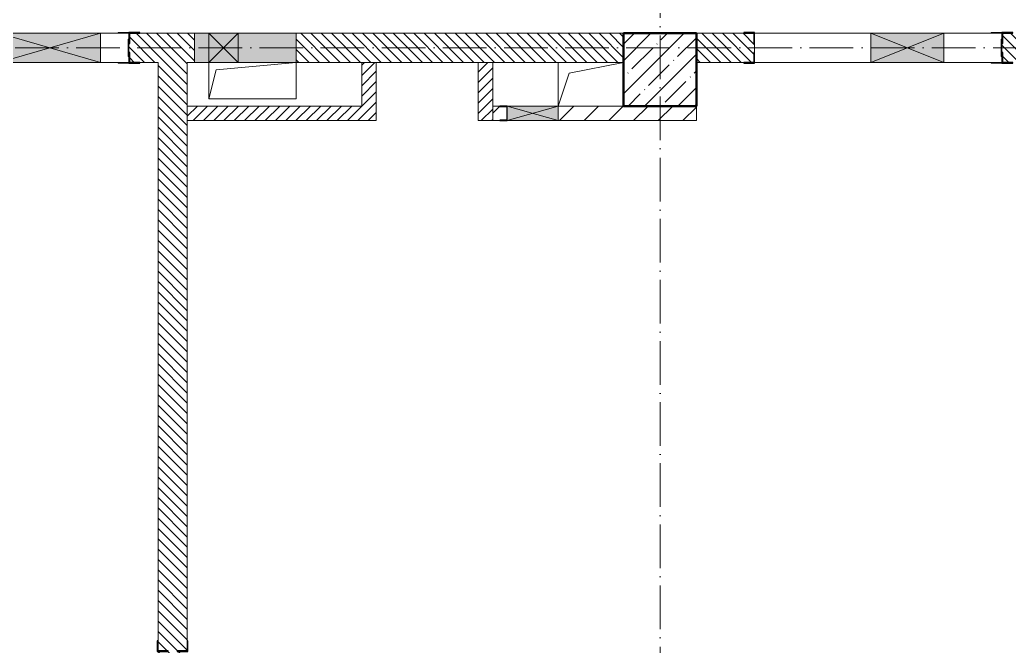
# Model space of a CAD drawing. Header units: millimetres. Extents: x -213536 to 1564669, y -45299 to 942238.
# Drawn here: x 581271 to 588071, y 345250 to 349555 of the extents above; entities that cross this region are included whole.
import ezdxf

# ---------------------------------------------------------------- set-up
doc = ezdxf.new("R2010")
doc.units = ezdxf.units.MM
doc.linetypes.add('50_200_ШТРИХ_1Т_ш5_п1_п1_', pattern=[700, 500, -100, 0, -100])
for name, color, linetype, lineweight in [('A-DETL-GENF-OTLN', 7, 'Continuous', 9), ('A-FLOR-____-OTLN', 7, 'Continuous', 9), ('A-GENM-____-MCUT', 7, 'Continuous', 25), ('A-GENM-____-OTLN', 7, 'Continuous', 9), ('A-GENM-____-OTLN-1', 7, 'Continuous', 25), ('A-GLAZ-____-OTLN', 7, 'Continuous', 9), ('A-WALL-____-MCUT', 7, 'Continuous', 13), ('A-WALL-____-PATT-1', 7, 'Continuous', 9), ('A-WALL-FNSH-MCUT-1', 7, 'Continuous', 9), ('I-WALL-____-OTLN', 7, 'Continuous', 9), ('S-COLS-____-MCUT', 7, 'Continuous', 50), ('S-COLS-____-OTLN', 7, 'Continuous', 9), ('S-GRID-____-OTLN-1', 7, '50_200_ШТРИХ_1Т_ш5_п1_п1_', 9)]:
    doc.layers.add(name, color=color, linetype=linetype, lineweight=lineweight)
pattern_1 = [(135, (549721.475, 286281.11), (-35.35534, -35.35534), [])]
pattern_2 = [(45, (549721.475, 286281.11), (-35.35534, 35.35534), [])]

# ---------------------------------------------------------------- blocks, each defined once
blk = doc.blocks.new('BSC_Колонна _Прямоугольная - 500х500-V15-АР1_План отверстий 3 этажа в осях 1-64_Ю-ЯЯ')
at = {"layer": 'S-COLS-____-OTLN'}
h = blk.add_hatch(dxfattribs=at)
h.set_pattern_fill('FP_22', color=256, style=0, pattern_type=2)
h.set_pattern_definition([(45, (-35950, -62931.04), (-114.04925, 114.04925), []), (45, (-35835.95, -62931.04), (-114.04925, 114.04925), [201.613, -40.323, 3.353, -36.97])])
h.paths.add_polyline_path([(-250, -250), (250, -250), (250, 250), (-250, 250)], flags=0)
at = {"layer": 'S-COLS-____-MCUT'}
for p, q in [((250, 250), (-250, 250)), ((-250, 250), (-250, -250)), ((250, -250), (250, 250)), ((-250, -250), (250, -250))]:
    blk.add_line(p, q, dxfattribs=at)
blk = doc.blocks.new('Фахверк_СКБ_Уголок - 200_3960-28268576-АР1_План отверстий 3 этажа в осях 1-64_Ю-ЯЯ')
at = {"layer": 'A-GENM-____-MCUT'}
for p, q in [((200, 156), (125, 156)), ((125, 156), (125, 81)), ((131, 81), (131, 150)), ((131, 150), (200, 150)), ((200, 150), (200, 156)), ((125, 81), (131, 81)), ((131, 19), (125, 19)), ((125, 19), (125, -56)), ((131, -50), (131, 19)), ((125, -56), (200, -56)), ((200, -50), (131, -50)), ((200, -56), (200, -50))]:
    blk.add_line(p, q, dxfattribs=at)
blk = doc.blocks.new('154_Стойка_СКБ_Уголок - СМ-2480_200-28346303-АР1_План отверстий 3 этажа в осях 1-64_Ю-ЯЯ')
at = {"layer": 'A-GENM-____-MCUT'}
for p, q in [((125, 156), (125, 81)), ((200, 156), (125, 156)), ((131, 81), (131, 150)), ((131, 150), (200, 150)), ((200, 150), (200, 156)), ((125, 81), (131, 81)), ((131, 19), (125, 19)), ((125, 19), (125, -56)), ((131, -50), (131, 19)), ((125, -56), (200, -56)), ((200, -50), (131, -50)), ((200, -56), (200, -50))]:
    blk.add_line(p, q, dxfattribs=at)
blk = doc.blocks.new('Стойка_Влож_Полоса боковая - Полоса-V164-АР1_План отверстий 3 этажа в осях 1-64_Ю-ЯЯ')
at = {"layer": 'A-GENM-____-OTLN'}
for p, q in [((-5, 60), (0, 60)), ((-5, -60), (-5, 60)), ((0, 31), (0, -31)), ((0, -60), (-5, -60))]:
    blk.add_line(p, q, dxfattribs=at)
blk = doc.blocks.new('Стойка_Влож_Уголок_Опорный - Уголок-28213941-АР1_План отверстий 3 этажа в осях 1-64_Ю-ЯЯ')
at = {"layer": 'A-GENM-____-OTLN'}
for p, q in [((-212, -6), (-212, 0)), ((0, 0), (0, -6)), ((-212, -75), (-212, -6)), ((-212, -6), (-206, -6)), ((-6, -6), (0, -6)), ((0, -6), (0, -75)), ((-212, -75), (-206, -75)), ((-6, -75), (0, -75))]:
    blk.add_line(p, q, dxfattribs=at)
blk = doc.blocks.new('Фахверк_СКБ_Уголок - 200_3960-28339211-АР1_План отверстий 3 этажа в осях 1-64_Ю-ЯЯ')
at = {"layer": 'A-GENM-____-MCUT'}
for p, q in [((125, 156), (50, 156)), ((50, 156), (50, 150)), ((50, 150), (119, 150)), ((119, 150), (119, 81)), ((125, 81), (125, 156)), ((119, 81), (125, 81)), ((125, 19), (119, 19)), ((119, 19), (119, -50)), ((125, -56), (125, 19)), ((119, -50), (50, -50)), ((50, -50), (50, -56)), ((50, -56), (125, -56))]:
    blk.add_line(p, q, dxfattribs=at)
blk = doc.blocks.new('AR_Отверстие Ниша - Лючок-36918136-АР1_План отверстий 3 этажа в осях 1-64_Ю-ЯЯ')
at = {"layer": 'A-GLAZ-____-OTLN'}
h = blk.add_hatch(color=256, dxfattribs=at)
h.paths.add_polyline_path([(-350, -100), (-250, -100), (-250, 100), (-350, 100)], flags=0)
h.paths.add_polyline_path([(350, -100), (350, 100), (-50, 100), (-50, -100)], flags=0)
for p, q in [((-350, 100), (-250, 100)), ((-350, -100), (-350, 100)), ((-50, 100), (350, 100)), ((350, 100), (350, -100)), ((-250, -100), (-350, -100)), ((350, -100), (-50, -100))]:
    blk.add_line(p, q, dxfattribs=at)
blk = doc.blocks.new('AR_Отверстие прямоугольное _в стене_ - AR_Отверстие прямоугольное _в стене__ВК-32405534-АР1_План отверстий 3 этажа в осях 1-64_Ю-ЯЯ')
at = {"layer": 'A-GLAZ-____-OTLN'}
blk.add_hatch(color=256, dxfattribs=at).paths.add_polyline_path([(100, -100), (100, 100), (-100, 100), (-100, -100)], flags=0)
at = {"layer": 'A-DETL-GENF-OTLN'}
for p, q in [((-100, -100), (-100, 100)), ((-100, 100), (100, 100)), ((100, 100), (-100, -100)), ((-100, 100), (100, -100)), ((100, 100), (-100, 100)), ((-100, 100), (-100, -100)), ((100, 100), (100, -100)), ((100, -100), (100, 100)), ((100, -100), (-100, -100)), ((-100, -100), (100, -100))]:
    blk.add_line(p, q, dxfattribs=at)
blk = doc.blocks.new('AR_Отверстие прямоугольное _в плите_ - AR_Отверстие прямоугольное _в плите_-30459255-АР1_План отверстий 3 этажа в осях 1-64_Ю-ЯЯ')
at = {"layer": 'A-GENM-____-OTLN'}
for p, q in [((-300, 125), (-300, -125)), ((-300, -125), (-250, 75)), ((-250, 75), (300, 125)), ((300, -125), (300, 125)), ((-300, -125), (300, -125))]:
    blk.add_line(p, q, dxfattribs=at)
blk = doc.blocks.new('AR_Отверстие прямоугольное _в плите_ - AR_Отверстие прямоугольное _в плите_-V198-АР1_План отверстий 3 этажа в осях 1-64_Ю-ЯЯ')
at = {"layer": 'A-GENM-____-OTLN'}
for p, q in [((-225, 150), (-225, -150)), ((-150, 75), (225, 150)), ((-225, -150), (-150, 75))]:
    blk.add_line(p, q, dxfattribs=at)
blk = doc.blocks.new('AR_Отверстие прямоугольное _в стене_ - AR_Отверстие прямоугольное _в стене__ОВ-36917871-АР1_План отверстий 3 этажа в осях 1-64_Ю-ЯЯ')
at = {"layer": 'A-GLAZ-____-OTLN'}
blk.add_hatch(color=256, dxfattribs=at).paths.add_polyline_path([(350, -100), (350, 100), (-350, 100), (-350, -100)], flags=0)
at = {"layer": 'A-DETL-GENF-OTLN'}
for p, q in [((-350, -100), (-350, 100)), ((-350, 100), (350, 100)), ((350, 100), (-350, -100)), ((-350, 100), (350, -100)), ((350, 100), (-350, 100)), ((-350, 100), (-350, -100)), ((350, 100), (350, -100)), ((350, -100), (350, 100)), ((350, -100), (-350, -100)), ((-350, -100), (350, -100))]:
    blk.add_line(p, q, dxfattribs=at)
blk = doc.blocks.new('AR_Отверстие прямоугольное _в стене_ - AR_Отверстие прямоугольное _в стене__ОВ-36925132-АР1_План отверстий 3 этажа в осях 1-64_Ю-ЯЯ')
at = {"layer": 'A-GLAZ-____-OTLN'}
blk.add_hatch(color=256, dxfattribs=at).paths.add_polyline_path([(-175, -50), (175, -50), (175, 50), (-175, 50), (-175, -47)], flags=0)
at = {"layer": 'A-DETL-GENF-OTLN'}
for p, q in [((-175, 50), (175, 50)), ((175, 50), (-175, -50)), ((-175, 50), (175, -50)), ((175, 50), (-175, 50)), ((175, 50), (175, -50)), ((175, -50), (175, 50)), ((175, -50), (-175, -50)), ((-175, -50), (175, -50))]:
    blk.add_line(p, q, dxfattribs=at)
blk = doc.blocks.new('AR_Отверстие прямоугольное _в стене_ - AR_Отверстие прямоугольное _в стене__ОВ-36924659-АР1_План отверстий 3 этажа в осях 1-64_Ю-ЯЯ')
at = {"layer": 'A-GLAZ-____-OTLN'}
blk.add_hatch(color=256, dxfattribs=at).paths.add_polyline_path([(250, -100), (250, 100), (-250, 100), (-250, -100)], flags=0)
at = {"layer": 'A-DETL-GENF-OTLN'}
for p, q in [((-250, -100), (-250, 100)), ((-250, 100), (250, 100)), ((250, 100), (-250, -100)), ((-250, 100), (250, -100)), ((250, 100), (-250, 100)), ((-250, 100), (-250, -100)), ((250, 100), (250, -100)), ((250, -100), (250, 100)), ((250, -100), (-250, -100)), ((-250, -100), (250, -100))]:
    blk.add_line(p, q, dxfattribs=at)
blk = doc.blocks.new('154_Фахверк_СКБ_Швеллер - Тип_100_3960_зеркало-36793856-АР1_План отверстий 3 этажа в осях 1-64_Ю-ЯЯ')
at = {"layer": 'A-GENM-____-MCUT'}
for p, q in [((175, 50), (125, 50)), ((125, 50), (125, -50)), ((128, 47), (175, 47)), ((128, -47), (128, 47)), ((175, 47), (175, 50)), ((125, -50), (175, -50)), ((175, -47), (128, -47)), ((175, -50), (175, -47))]:
    blk.add_line(p, q, dxfattribs=at)

msp = doc.modelspace()

# ---------------------------------------------------------------- hatches: boundary and pattern name
at = {"layer": 'A-WALL-____-PATT-1'}
h = msp.add_hatch(dxfattribs=at)
h.set_pattern_fill('FP_9', color=256, style=0, pattern_type=2)
h.set_pattern_definition(pattern_1)
h.paths.add_polyline_path([(585421.5, 349262.2), (585421.5, 349462.2), (583171.5, 349462.2), (583171.5, 349262.2), (585056.7, 349262.2)], flags=0)
h.paths.add_polyline_path([(582027.5, 349262.2), (582471.5, 349262.2), (582471.5, 349462.2), (582027.5, 349462.2), (582027.5, 349393.2), (582021.5, 349393.2), (582021.5, 349331.2), (582027.5, 349331.2), (582027.5, 349302.2)], flags=0)
h.paths.add_polyline_path([(580246.5, 349262.2), (580315.5, 349262.2), (580315.5, 349331.2), (580321.5, 349331.2), (580321.5, 349393.2), (580315.5, 349393.2), (580315.5, 349462.2), (579921.5, 349462.2), (579921.5, 349262.2)], flags=0)
h = msp.add_hatch(dxfattribs=at)
h.set_pattern_fill('FP_9', color=256, style=0, pattern_type=2)
h.set_pattern_definition(pattern_1)
h.paths.add_polyline_path([(586246.5, 349262.2), (586315.5, 349262.2), (586315.5, 349331.2), (586321.5, 349331.2), (586321.5, 349393.2), (586315.5, 349393.2), (586315.5, 349462.2), (585921.5, 349462.2), (585921.5, 349262.2), (586115.5, 349262.2)], flags=0)
h.paths.add_polyline_path([(588027.5, 349262.2), (588421.5, 349262.2), (588421.5, 349462.2), (588027.5, 349462.2), (588027.5, 349393.2), (588021.5, 349393.2), (588021.5, 349331.2), (588027.5, 349331.2), (588027.5, 349302.2)], flags=0)
h = msp.add_hatch(dxfattribs=at)
h.set_pattern_fill('FP_9', color=256, style=0, pattern_type=2)
h.set_pattern_definition(pattern_1)
h.paths.add_polyline_path([(582421.5, 341712.2), (582421.5, 345212.2), (582352.5, 345212.2), (582352.5, 345218.2), (582421.5, 345218.2), (582421.5, 349262.2), (582221.5, 349262.2), (582221.5, 345218.2), (582290.5, 345218.2), (582290.5, 345212.2), (582221.5, 345212.2), (582221.5, 341712.2), (582405.5, 341712.2)], flags=0)
h = msp.add_hatch(dxfattribs=at)
h.set_pattern_fill('FP_8', color=256, style=0, pattern_type=2)
h.set_pattern_definition(pattern_2)
h.paths.add_polyline_path([(583721.5, 348862.2), (583721.5, 349262.2), (583621.5, 349262.2), (583621.5, 348862.2)], flags=0)
h = msp.add_hatch(dxfattribs=at)
h.set_pattern_fill('FP_8', color=256, style=0, pattern_type=2)
h.set_pattern_definition(pattern_2)
h.paths.add_polyline_path([(584521.5, 348862.2), (584521.5, 349262.2), (584421.5, 349262.2), (584421.5, 348862.2)], flags=0)
h = msp.add_hatch(dxfattribs=at)
h.set_pattern_fill('FP_8', color=256, style=0, pattern_type=2)
h.set_pattern_definition(pattern_2)
h.paths.add_polyline_path([(582421.5, 348862.2), (583621.5, 348862.2), (583621.5, 348962.2), (582421.5, 348962.2)], flags=0)
h = msp.add_hatch(dxfattribs=at)
h.set_pattern_fill('FP_7', color=256, style=0, pattern_type=2)
h.set_pattern_definition([(45, (549721.47, 286281.11), (-84.85281, 84.85281), [])])
h.paths.add_polyline_path([(584571.5, 348862.2), (584571.5, 348865.2), (584618.5, 348865.2), (584618.5, 348959.2), (584571.5, 348959.2), (584571.5, 348962.2), (584521.5, 348962.2), (584521.5, 348862.2)], flags=0)
h.paths.add_polyline_path([(585921.5, 348862.2), (585921.5, 348962.2), (584971.5, 348962.2), (584971.5, 348862.2), (585421.5, 348862.2)], flags=0)

# ---------------------------------------------------------------- linework, layer by layer
at = {"color": 2, "lineweight": 30}
msp.add_lwpolyline([(585421.5, 349462.2), (585921.5, 349462.2)], dxfattribs=at)
at = {"layer": 'A-FLOR-____-OTLN'}
for p, q in [((582571.5, 349012.2), (582571.5, 349262.2)), ((583171.5, 349262.2), (583171.5, 349012.2)), ((584971.5, 348962.2), (584971.5, 349262.2)), ((583171.5, 349012.2), (582571.5, 349012.2))]:
    msp.add_line(p, q, dxfattribs=at)
at = {"layer": 'A-WALL-____-MCUT'}
for p, q in [((582471.5, 349462.2), (582096.5, 349462.2)), ((585421.5, 349462.2), (583171.5, 349462.2)), ((586246.5, 349462.2), (585921.5, 349462.2)), ((586321.5, 349331.2), (586321.5, 349393.2)), ((582096.5, 349262.2), (582221.5, 349262.2)), ((582221.5, 349262.2), (582221.5, 345287.2)), ((582421.5, 345287.2), (582421.5, 349262.2)), ((582421.5, 349262.2), (582471.5, 349262.2)), ((583171.5, 349262.2), (585421.5, 349262.2)), ((585921.5, 349262.2), (586246.5, 349262.2))]:
    msp.add_line(p, q, dxfattribs=at)
at = {"layer": 'A-WALL-FNSH-MCUT-1'}
for p, q in [((583621.5, 349262.2), (583621.5, 348962.2)), ((583721.5, 348862.2), (583721.5, 349262.2)), ((584421.5, 349262.2), (584421.5, 348862.2)), ((584521.5, 348862.2), (584521.5, 349262.2)), ((583621.5, 348962.2), (582421.5, 348962.2)), ((584571.5, 348962.2), (584521.5, 348962.2)), ((584521.5, 348962.2), (584521.5, 348862.2)), ((585421.5, 348962.2), (584971.5, 348962.2)), ((585921.5, 348862.2), (585921.5, 348962.2)), ((582421.5, 348862.2), (583721.5, 348862.2)), ((584421.5, 348862.2), (584521.5, 348862.2)), ((584521.5, 348862.2), (584571.5, 348862.2)), ((584971.5, 348862.2), (585921.5, 348862.2))]:
    msp.add_line(p, q, dxfattribs=at)
at = {"layer": 'I-WALL-____-OTLN'}
for p, q in [((581826.5, 349462.2), (582021.5, 349462.2)), ((586321.5, 349462.2), (587121.5, 349462.2)), ((587621.5, 349462.2), (588021.5, 349462.2)), ((582021.5, 349262.2), (581826.5, 349262.2)), ((587121.5, 349262.2), (586321.5, 349262.2)), ((588021.5, 349262.2), (587621.5, 349262.2))]:
    msp.add_line(p, q, dxfattribs=at)
at = {"layer": 'S-GRID-____-OTLN-1', "color": 251, "ltscale": 0.6, "true_color": 0x636466}
for p, q in [((585671.5, 377174), (585671.5, 339172.7)), ((653795.9, 349362.2), (545052.7, 349362.2))]:
    msp.add_line(p, q, dxfattribs=at)

# ---------------------------------------------------------------- block references
at = {"layer": 'A-GENM-____-OTLN', "rotation": 269.9999999999996}
for p in [(582021.5, 349256.2), (588021.5, 349256.2)]:
    msp.add_blockref('Стойка_Влож_Уголок_Опорный - Уголок-28213941-АР1_План отверстий 3 этажа в осях 1-64_Ю-ЯЯ', p, dxfattribs=at)
at = {"layer": 'A-GENM-____-OTLN'}
for name, p in [('Стойка_Влож_Полоса боковая - Полоса-V164-АР1_План отверстий 3 этажа в осях 1-64_Ю-ЯЯ', (582021.5, 349362.2)), ('Стойка_Влож_Полоса боковая - Полоса-V164-АР1_План отверстий 3 этажа в осях 1-64_Ю-ЯЯ', (588021.5, 349362.2)), ('AR_Отверстие прямоугольное _в плите_ - AR_Отверстие прямоугольное _в плите_-30459255-АР1_План отверстий 3 этажа в осях 1-64_Ю-ЯЯ', (582871.5, 349137.2)), ('AR_Отверстие прямоугольное _в плите_ - AR_Отверстие прямоугольное _в плите_-V198-АР1_План отверстий 3 этажа в осях 1-64_Ю-ЯЯ', (585196.5, 349112.2))]:
    msp.add_blockref(name, p, dxfattribs=at)
at = {"layer": 'A-GENM-____-OTLN-1'}
for p in [(581896.5, 349312.2), (587896.5, 349312.2)]:
    msp.add_blockref('154_Стойка_СКБ_Уголок - СМ-2480_200-28346303-АР1_План отверстий 3 этажа в осях 1-64_Ю-ЯЯ', p, dxfattribs=at)
for name, p, rotation in [('Фахверк_СКБ_Уголок - 200_3960-28268576-АР1_План отверстий 3 этажа в осях 1-64_Ю-ЯЯ', (586446.5, 349412.2), 180), ('154_Фахверк_СКБ_Швеллер - Тип_100_3960_зеркало-36793856-АР1_План отверстий 3 этажа в осях 1-64_Ю-ЯЯ', (584746.5, 348912.2), 180), ('Фахверк_СКБ_Уголок - 200_3960-28339211-АР1_План отверстий 3 этажа в осях 1-64_Ю-ЯЯ', (582271.5, 345337.2), 269.9999999999999)]:
    msp.add_blockref(name, p, dxfattribs=dict(at, rotation=rotation))
at = {"layer": 'A-GLAZ-____-OTLN'}
for name, p in [('AR_Отверстие прямоугольное _в стене_ - AR_Отверстие прямоугольное _в стене__ОВ-36917871-АР1_План отверстий 3 этажа в осях 1-64_Ю-ЯЯ', (581476.5, 349362.2)), ('AR_Отверстие Ниша - Лючок-36918136-АР1_План отверстий 3 этажа в осях 1-64_Ю-ЯЯ', (582821.5, 349362.2)), ('AR_Отверстие прямоугольное _в стене_ - AR_Отверстие прямоугольное _в стене__ВК-32405534-АР1_План отверстий 3 этажа в осях 1-64_Ю-ЯЯ', (582671.5, 349362.2)), ('AR_Отверстие прямоугольное _в стене_ - AR_Отверстие прямоугольное _в стене__ОВ-36924659-АР1_План отверстий 3 этажа в осях 1-64_Ю-ЯЯ', (587371.5, 349362.2)), ('AR_Отверстие прямоугольное _в стене_ - AR_Отверстие прямоугольное _в стене__ОВ-36925132-АР1_План отверстий 3 этажа в осях 1-64_Ю-ЯЯ', (584796.5, 348912.2))]:
    msp.add_blockref(name, p, dxfattribs=at)
at = {"layer": 'S-COLS-____-OTLN'}
msp.add_blockref('BSC_Колонна _Прямоугольная - 500х500-V15-АР1_План отверстий 3 этажа в осях 1-64_Ю-ЯЯ', (585671.5, 349212.2), dxfattribs=at)

doc.saveas('drawing.dxf')
